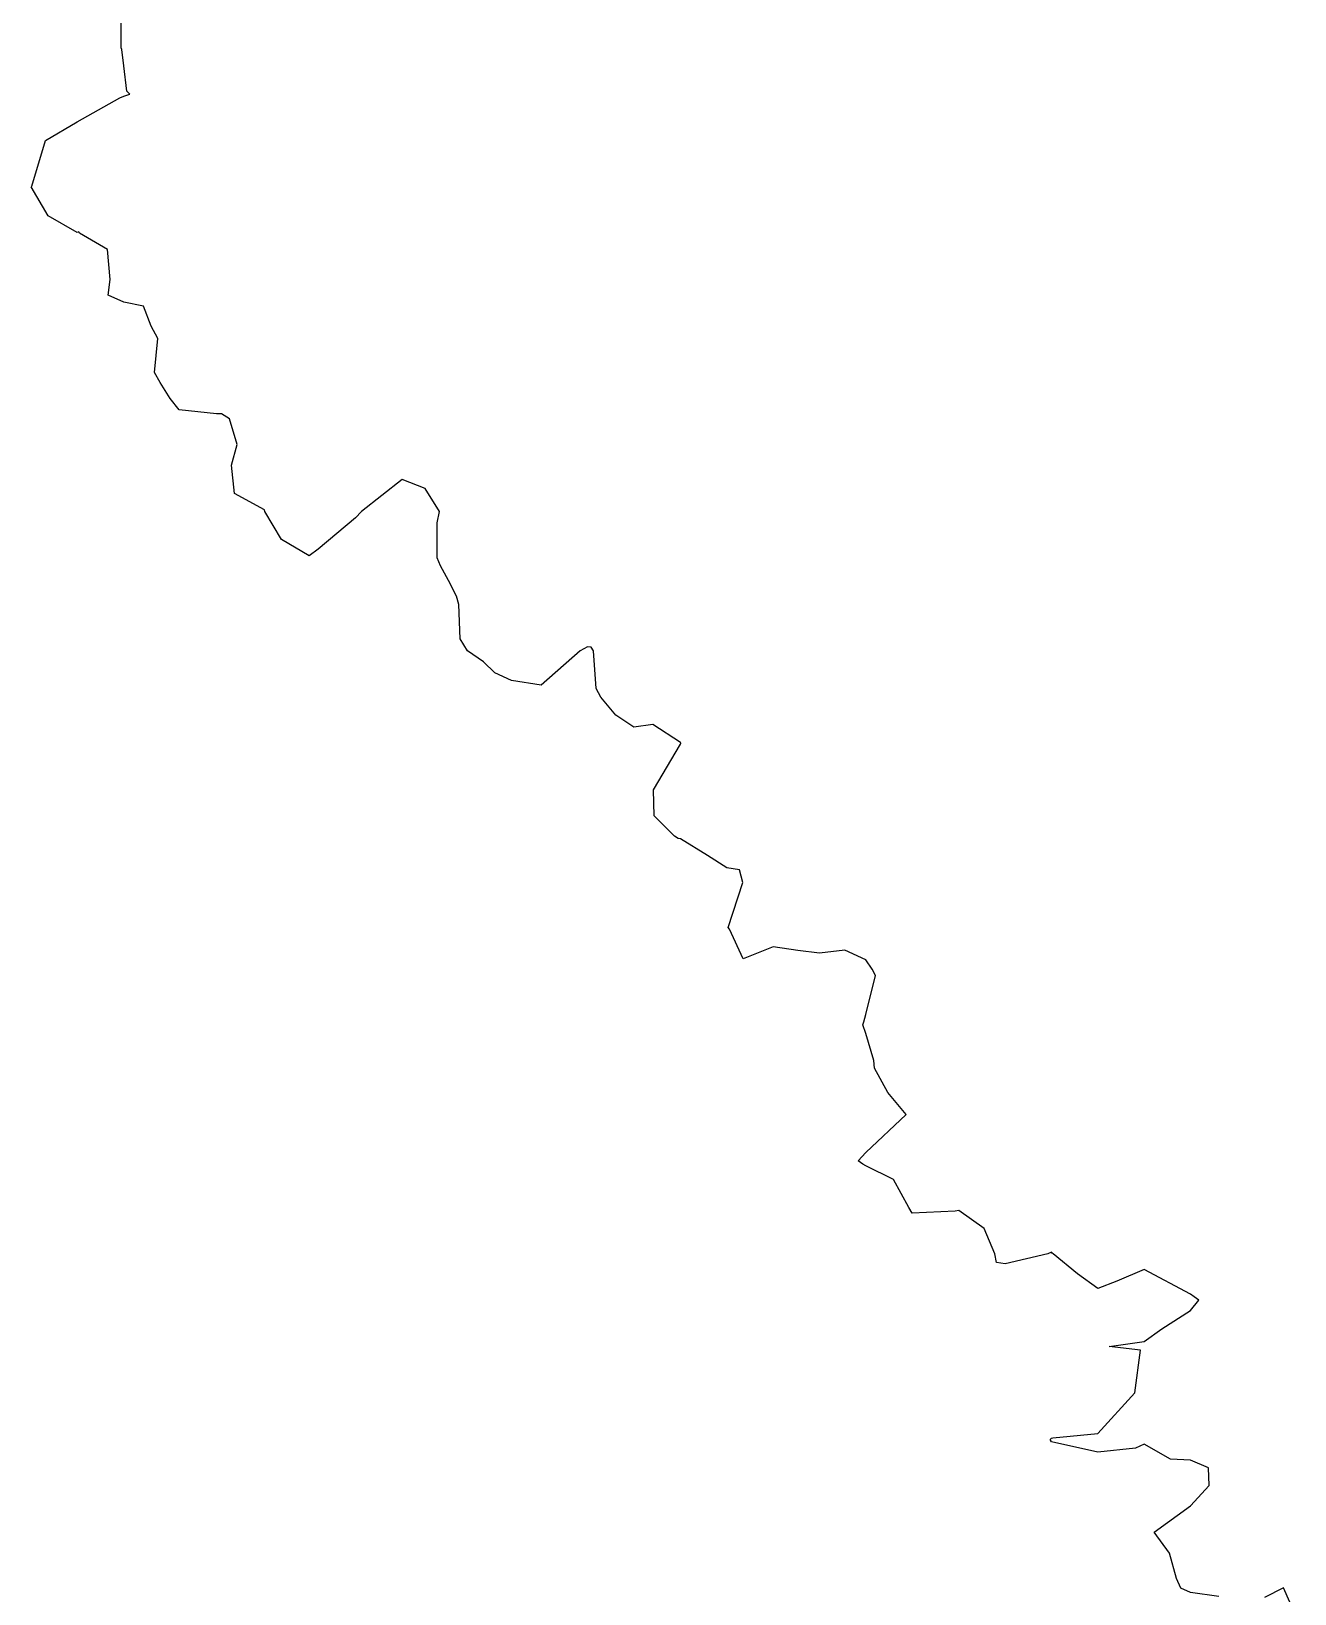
# Model space of a CAD drawing. Extents: x 508119 to 516015, y 6054829 to 6062261.
# Drawn here: x 510681.6 to 510736.1, y 6057385.6 to 6057452.9 of the extents above; entities that cross this region are included whole.
import ezdxf

# ---------------------------------------------------------------- set-up
doc = ezdxf.new("R2010")
doc.units = 0
doc.header["$LTSCALE"] = 5
doc.layers.add('Contour_Line_Major', color=7, linetype='Continuous')

msp = doc.modelspace()

# ---------------------------------------------------------------- linework, layer by layer
at = {"layer": 'Contour_Line_Major', "flags": 128}
for points in [[(510732.822, 6057385.44), (510731.598, 6057385.606), (510731.181, 6057385.798), (510730.988, 6057386.216), (510730.693, 6057387.311), (510730.026, 6057388.216), (510731.598, 6057389.346), (510732.393, 6057390.216), (510732.366, 6057390.984), (510731.598, 6057391.31), (510730.734, 6057391.351), (510729.598, 6057392), (510729.22, 6057391.837), (510727.598, 6057391.657), (510725.598, 6057392.102), (510725.559, 6057392.177), (510725.556, 6057392.216), (510725.598, 6057392.267), (510725.655, 6057392.273), (510727.598, 6057392.468), (510729.188, 6057394.216), (510729.439, 6057396.057), (510728.086, 6057396.216), (510729.598, 6057396.432), (510730.354, 6057396.972), (510731.598, 6057397.763), (510731.956, 6057398.216), (510731.745, 6057398.363), (510731.598, 6057398.478), (510729.598, 6057399.53), (510728.413, 6057399.031), (510727.598, 6057398.714), (510726.726, 6057399.344), (510725.668, 6057400.216), (510725.629, 6057400.246), (510725.598, 6057400.281), (510725.436, 6057400.216), (510723.598, 6057399.775), (510723.226, 6057399.844), (510723.164, 6057400.216), (510722.691, 6057401.308), (510721.598, 6057402.085), (510721.441, 6057402.058), (510719.598, 6057401.971), (510719.452, 6057402.216), (510718.795, 6057403.413), (510717.598, 6057404.012), (510717.459, 6057404.077), (510717.271, 6057404.216), (510717.598, 6057404.58), (510719.331, 6057406.216), (510718.548, 6057407.166), (510717.97, 6057408.216), (510717.937, 6057408.554), (510717.598, 6057409.707), (510717.465, 6057410.082), (510717.511, 6057410.216), (510717.598, 6057410.532), (510718.008, 6057412.216), (510717.874, 6057412.492), (510717.598, 6057412.892), (510716.686, 6057413.304), (510715.598, 6057413.172), (510714.667, 6057413.285), (510713.598, 6057413.452), (510712.31, 6057412.928), (510711.717, 6057414.216), (510711.665, 6057414.283), (510712.291, 6057416.216), (510712.146, 6057416.763), (510711.598, 6057416.852), (510710.774, 6057417.392), (510709.598, 6057418.109), (510709.506, 6057418.124), (510709.345, 6057418.216), (510708.472, 6057419.09), (510708.436, 6057420.216), (510709.598, 6057422.191), (510709.618, 6057422.216), (510709.613, 6057422.231), (510709.598, 6057422.259), (510708.413, 6057423.031), (510707.598, 6057422.913), (510706.821, 6057423.438), (510706.176, 6057424.216), (510705.964, 6057424.582), (510705.848, 6057426.216), (510705.75, 6057426.368), (510705.598, 6057426.386), (510705.281, 6057426.216), (510703.598, 6057424.736), (510702.322, 6057424.939), (510701.598, 6057425.265), (510701.112, 6057425.73), (510700.419, 6057426.216), (510700.105, 6057426.723), (510700.046, 6057428.216), (510699.948, 6057428.566), (510699.598, 6057429.239), (510699.264, 6057429.882), (510699.113, 6057430.216), (510699.112, 6057431.73), (510699.216, 6057432.216), (510698.599, 6057433.217), (510697.598, 6057433.598), (510695.848, 6057432.216), (510695.598, 6057431.946), (510693.976, 6057430.594), (510693.598, 6057430.305), (510692.395, 6057431.013), (510691.687, 6057432.216), (510691.674, 6057432.292), (510690.377, 6057432.994), (510690.245, 6057434.216), (510690.494, 6057435.112), (510690.162, 6057436.216), (510689.815, 6057436.433), (510689.598, 6057436.433), (510687.991, 6057436.609), (510687.598, 6057437.087), (510687.167, 6057437.784), (510686.932, 6057438.216), (510687.065, 6057439.683), (510686.778, 6057440.216), (510686.45, 6057441.068), (510685.598, 6057441.238), (510684.932, 6057441.549), (510685.012, 6057442.216), (510684.896, 6057443.514), (510683.686, 6057444.216), (510683.665, 6057444.282), (510683.598, 6057444.244), (510682.348, 6057444.965), (510681.612, 6057446.216), (510681.63, 6057446.247), (510682.221, 6057448.216), (510683.598, 6057449.027), (510685.436, 6057450.053), (510685.598, 6057450.126), (510685.869, 6057450.216), (510685.727, 6057450.344), (510685.598, 6057451.435), (510685.524, 6057452.142), (510685.487, 6057452.216), (510685.487, 6057454.104)], [(510736.088, 6057384.705), (510735.598, 6057385.807), (510734.78, 6057385.397)]]:
    msp.add_lwpolyline(points, dxfattribs=at)

doc.saveas('drawing.dxf')
